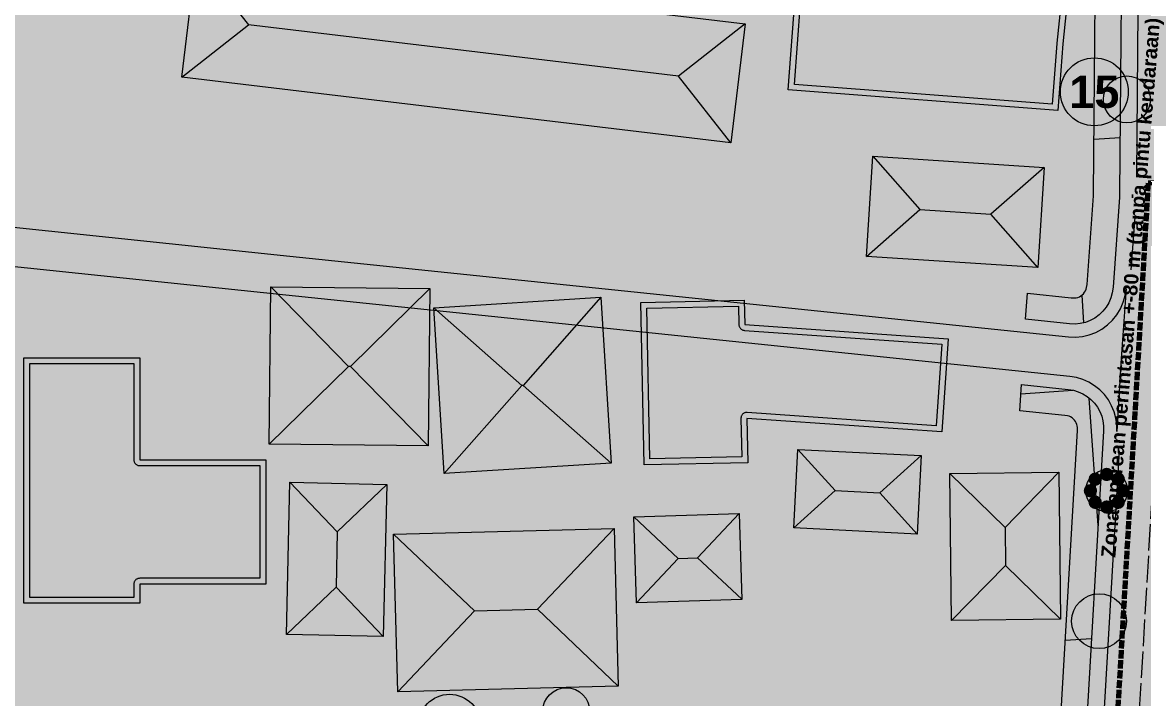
# Model space of a CAD drawing. Header units: metres. Extents: x 305909 to 307171, y 9156037 to 9156671.
# Drawn here: x 306785.7 to 306871.6, y 9156158.6 to 9156210.3 of the extents above; entities that cross this region are included whole.
import ezdxf
from ezdxf.enums import TextEntityAlignment as Align

# ---------------------------------------------------------------- set-up
doc = ezdxf.new("R2010")
doc.units = ezdxf.units.M
doc.linetypes.add('DASHED', pattern=[1.524, 1.27, -0.254])
doc.linetypes.add('DASHED2', pattern=[0.762, 0.635, -0.127])
for name, color, linetype, lineweight, true_color in [('A-LABEL', 7, 'Continuous', 0, 0x000000), ('A-ZONA_ANTREAN', 7, 'Continuous', 0, 0xe25a50), ('B-BANGUNAN_PERDAGANGAN', 7, 'Continuous', 13, 0xde7878), ('B-BANGUNAN_PERMUKIMAN', 7, 'Continuous', 13, 0xf0cd8c), ('B-BAYANGAN', 7, 'Continuous', 0, 0x76786c), ('B-DELINEASI', 7, 'DASHED2', 70, 0xc800c8), ('J-BADAN_KOLEKTOR', 7, 'Continuous', 13, 0x6e6e6e), ('J-MARKA_TEPI', 7, 'Continuous', 13, 0xffffff), ('J-PERKERASAN_JALAN', 7, 'Continuous', 9, 0x989896), ('J-SUMBU_KOLEKTOR', 7, 'DASHED', 18, 0xffffff), ('P-TROTOAR_AYANI', 7, 'Continuous', 9, 0xd6c8b2), ('T-NOMOR_ELEMEN', 7, 'Continuous', 18, 0x141414), ('U-PENANDA', 7, 'Continuous', 18, 0x192d78), ('V-JALUR_HIJAU_AYANI', 7, 'Continuous', 0, 0x96cd78), ('V-POHON_PENEDUH', 7, 'Continuous', 13, 0x288232), ('Z-K', 7, 'Continuous', 0, 0xf7dede), ('Z-R', 7, 'Continuous', 0, 0xfaf4e6), ('Z-RTH', 7, 'Continuous', 0, 0xc7e4ba)]:
    doc.layers.add(name, color=color, linetype=linetype, lineweight=lineweight, true_color=true_color)
doc.layers.add('J-MARKA_JALAN', color=7, linetype='Continuous')
doc.styles.add('ARIALB', font='arialbd.ttf')

# ---------------------------------------------------------------- blocks, each defined once
blk = doc.blocks.new('POHON')
at = {"true_color": 0x3e843e}
h = blk.add_hatch(color=97, dxfattribs=at)
h.dxf.hatch_style = 1
edge = h.paths.add_edge_path()
edge.add_arc((0, 0.78), 0.32, 0, 360)
at = {"true_color": 0x347638}
h = blk.add_hatch(color=97, dxfattribs=at)
h.dxf.hatch_style = 1
edge = h.paths.add_edge_path()
edge.add_arc((0, 0), 1, 0, 360)
at = {"true_color": 0x3e843e}
h = blk.add_hatch(color=97, dxfattribs=at)
h.dxf.hatch_style = 1
edge = h.paths.add_edge_path()
edge.add_arc((-0.552, 0.552), 0.32, 0, 360)
at = {"true_color": 0x62a556}
h = blk.add_hatch(color=85, dxfattribs=at)
h.dxf.hatch_style = 1
edge = h.paths.add_edge_path()
edge.add_arc((-0.2, 0.22), 0.55, 0, 360)
at = {"true_color": 0x3e843e}
h = blk.add_hatch(color=97, dxfattribs=at)
h.dxf.hatch_style = 1
edge = h.paths.add_edge_path()
edge.add_arc((0.552, 0.552), 0.32, 0, 360)
at = {"true_color": 0x697060}
h = blk.add_hatch(color=251, dxfattribs=at)
h.dxf.hatch_style = 1
edge = h.paths.add_edge_path()
edge.add_arc((0.38, -0.38), 1, 0, 360)
at = {"true_color": 0x3e843e}
h = blk.add_hatch(color=97, dxfattribs=at)
h.dxf.hatch_style = 1
edge = h.paths.add_edge_path()
edge.add_arc((-0.78, 0), 0.32, 0, 360)
h = blk.add_hatch(color=97, dxfattribs=at)
h.dxf.hatch_style = 1
edge = h.paths.add_edge_path()
edge.add_arc((0.78, 0), 0.32, 0, 360)
h = blk.add_hatch(color=97, dxfattribs=at)
h.dxf.hatch_style = 1
edge = h.paths.add_edge_path()
edge.add_arc((-0.552, -0.552), 0.32, 0, 360)
h = blk.add_hatch(color=97, dxfattribs=at)
h.dxf.hatch_style = 1
edge = h.paths.add_edge_path()
edge.add_arc((0.552, -0.552), 0.32, 0, 360)
h = blk.add_hatch(color=97, dxfattribs=at)
h.dxf.hatch_style = 1
edge = h.paths.add_edge_path()
edge.add_arc((0, -0.78), 0.32, 0, 360)
at = {"color": 99, "lineweight": 9, "true_color": 0x235528}
blk.add_circle((0, 0), 1, dxfattribs=at)
blk = doc.blocks.new('PENANDA')
at = {"true_color": 0x192d78}
h = blk.add_hatch(color=166, dxfattribs=at)
h.dxf.hatch_style = 1
h.paths.add_polyline_path([(0, 1.6), (-1.4, -0.9), (1.4, -0.9)])

msp = doc.modelspace()

# ---------------------------------------------------------------- hatches: boundary and pattern name
at = {"layer": 'A-ZONA_ANTREAN', "true_color": 0xec786e}
h = msp.add_hatch(color=11, dxfattribs=at)
h.dxf.hatch_style = 1
h.paths.add_polyline_path([(306871.083, 9156154), (306874.012, 9156226), (306877.012, 9156226), (306874.083, 9156154), (306871.083, 9156154)])
at = {"layer": 'B-BANGUNAN_PERDAGANGAN', "true_color": 0xc05c54}
h = msp.add_hatch(color=13, dxfattribs=at)
h.dxf.hatch_style = 1
h.paths.add_polyline_path([(306866.97, 9156223.802), (306865.412, 9156208.675), (306865.027, 9156203.584), (306844.38, 9156205.147), (306844.918, 9156212.262), (306847.115, 9156212.096), (306848.044, 9156221.114), (306833.583, 9156222.604), (306834.229, 9156228.878), (306848.69, 9156227.388), (306848.517, 9156225.703), (306866.97, 9156223.802)])
at = {"layer": 'B-BANGUNAN_PERDAGANGAN', "true_color": 0xd8675e}
h = msp.add_hatch(color=13, dxfattribs=at)
h.dxf.hatch_style = 1
h.paths.add_polyline_path([(306803.051, 9156210.129), (306797.957, 9156206.122), (306799.045, 9156215.224), (306803.051, 9156210.129)])
at = {"layer": 'B-BANGUNAN_PERDAGANGAN', "true_color": 0xd2655c}
h = msp.add_hatch(color=13, dxfattribs=at)
h.dxf.hatch_style = 1
h.paths.add_polyline_path([(306835.996, 9156206.19), (306803.051, 9156210.129), (306799.045, 9156215.224), (306841.09, 9156210.196), (306835.996, 9156206.19)])
at = {"layer": 'B-BANGUNAN_PERDAGANGAN', "true_color": 0xad524b}
h = msp.add_hatch(color=15, dxfattribs=at)
h.dxf.hatch_style = 1
h.paths.add_polyline_path([(306797.957, 9156206.122), (306797.957, 9156206.122), (306803.051, 9156210.129), (306835.996, 9156206.19), (306840.002, 9156201.095), (306797.957, 9156206.122)])
at = {"layer": 'B-BANGUNAN_PERDAGANGAN', "true_color": 0xa75049}
h = msp.add_hatch(color=15, dxfattribs=at)
h.dxf.hatch_style = 1
h.paths.add_polyline_path([(306835.996, 9156206.19), (306841.09, 9156210.196), (306841.09, 9156210.196), (306840.002, 9156201.095), (306835.996, 9156206.19)])
at = {"layer": 'B-BANGUNAN_PERDAGANGAN', "true_color": 0xd7675e}
h = msp.add_hatch(color=13, dxfattribs=at)
h.dxf.hatch_style = 1
h.paths.add_polyline_path([(306854.458, 9156195.984), (306850.377, 9156192.398), (306850.872, 9156200.065), (306854.458, 9156195.984)])
at = {"layer": 'B-BANGUNAN_PERDAGANGAN', "true_color": 0xd4655c}
h = msp.add_hatch(color=13, dxfattribs=at)
h.dxf.hatch_style = 1
h.paths.add_polyline_path([(306859.914, 9156195.632), (306854.458, 9156195.984), (306850.872, 9156200.065), (306863.995, 9156199.218), (306863.995, 9156199.218), (306859.914, 9156195.632)])
at = {"layer": 'B-BANGUNAN_PERDAGANGAN', "true_color": 0xa85049}
h = msp.add_hatch(color=15, dxfattribs=at)
h.dxf.hatch_style = 1
h.paths.add_polyline_path([(306859.914, 9156195.632), (306863.995, 9156199.218), (306863.5, 9156191.552), (306859.914, 9156195.632)])
at = {"layer": 'B-BANGUNAN_PERDAGANGAN', "true_color": 0xab524b}
h = msp.add_hatch(color=15, dxfattribs=at)
h.dxf.hatch_style = 1
h.paths.add_polyline_path([(306854.458, 9156195.984), (306859.914, 9156195.632), (306863.5, 9156191.552), (306863.5, 9156191.552), (306850.377, 9156192.398), (306854.458, 9156195.984)])
at = {"layer": 'B-BANGUNAN_PERDAGANGAN', "true_color": 0xd5665d}
h = msp.add_hatch(color=13, dxfattribs=at)
h.dxf.hatch_style = 1
h.paths.add_polyline_path([(306810.725, 9156183.987), (306804.64, 9156178.034), (306804.772, 9156190.073), (306810.725, 9156183.987)])
h = msp.add_hatch(color=13, dxfattribs=at)
h.dxf.hatch_style = 1
h.paths.add_polyline_path([(306810.865, 9156183.986), (306810.725, 9156183.987), (306804.772, 9156190.073), (306804.772, 9156190.073), (306816.95, 9156189.939), (306810.865, 9156183.986)])
at = {"layer": 'B-BANGUNAN_PERDAGANGAN', "true_color": 0xaa514a}
h = msp.add_hatch(color=15, dxfattribs=at)
h.dxf.hatch_style = 1
h.paths.add_polyline_path([(306810.865, 9156183.986), (306816.95, 9156189.939), (306816.818, 9156177.9), (306810.865, 9156183.986)])
at = {"layer": 'B-BANGUNAN_PERDAGANGAN', "true_color": 0xd7675e}
h = msp.add_hatch(color=13, dxfattribs=at)
h.dxf.hatch_style = 1
h.paths.add_polyline_path([(306824.094, 9156182.531), (306823.987, 9156182.524), (306817.24, 9156188.477), (306830.047, 9156189.277), (306824.094, 9156182.531)])
at = {"layer": 'B-BANGUNAN_PERDAGANGAN', "true_color": 0xab524b}
h = msp.add_hatch(color=15, dxfattribs=at)
h.dxf.hatch_style = 1
h.paths.add_polyline_path([(306824.094, 9156182.531), (306830.047, 9156189.277), (306830.047, 9156189.277), (306830.841, 9156176.577), (306824.094, 9156182.531)])
at = {"layer": 'B-BANGUNAN_PERDAGANGAN', "true_color": 0xc05c54}
h = msp.add_hatch(color=13, dxfattribs=at)
h.dxf.hatch_style = 1
h.paths.add_polyline_path([(306856.638, 9156186.102), (306856.139, 9156178.966), (306841.216, 9156180.009), (306841.288, 9156176.614), (306833.354, 9156176.445), (306833.09, 9156188.88), (306841.024, 9156189.049), (306841.063, 9156187.192), (306856.638, 9156186.102)])
at = {"layer": 'B-BANGUNAN_PERDAGANGAN', "true_color": 0xd4655c}
h = msp.add_hatch(color=13, dxfattribs=at)
h.dxf.hatch_style = 1
h.paths.add_polyline_path([(306823.987, 9156182.524), (306818.034, 9156175.777), (306817.24, 9156188.477), (306817.24, 9156188.477), (306823.987, 9156182.524)])
at = {"layer": 'B-BANGUNAN_PERDAGANGAN', "true_color": 0xc05c54}
h = msp.add_hatch(color=13, dxfattribs=at)
h.dxf.hatch_style = 1
h.paths.add_polyline_path([(306794.725, 9156184.647), (306794.725, 9156176.842), (306804.382, 9156176.842), (306804.382, 9156167.317), (306794.725, 9156167.317), (306794.725, 9156165.862), (306785.862, 9156165.862), (306785.862, 9156184.647), (306794.725, 9156184.647)])
at = {"layer": 'B-BANGUNAN_PERDAGANGAN', "true_color": 0xaa514a}
h = msp.add_hatch(color=15, dxfattribs=at)
h.dxf.hatch_style = 1
h.paths.add_polyline_path([(306804.64, 9156178.034), (306804.64, 9156178.034), (306810.725, 9156183.987), (306810.865, 9156183.986), (306816.818, 9156177.9), (306804.64, 9156178.034)])
at = {"layer": 'B-BANGUNAN_PERDAGANGAN', "true_color": 0xa85049}
h = msp.add_hatch(color=15, dxfattribs=at)
h.dxf.hatch_style = 1
h.paths.add_polyline_path([(306818.034, 9156175.777), (306823.987, 9156182.524), (306824.094, 9156182.531), (306830.841, 9156176.577), (306818.034, 9156175.777)])
at = {"layer": 'B-BANGUNAN_PERDAGANGAN', "true_color": 0xd6665d}
h = msp.add_hatch(color=13, dxfattribs=at)
h.dxf.hatch_style = 1
h.paths.add_polyline_path([(306847.977, 9156174.482), (306844.823, 9156171.633), (306845.128, 9156177.636), (306847.977, 9156174.482)])
at = {"layer": 'B-BANGUNAN_PERDAGANGAN', "true_color": 0xd4655d}
h = msp.add_hatch(color=13, dxfattribs=at)
h.dxf.hatch_style = 1
h.paths.add_polyline_path([(306851.408, 9156174.307), (306847.977, 9156174.482), (306845.128, 9156177.636), (306854.561, 9156177.156), (306851.408, 9156174.307)])
at = {"layer": 'B-BANGUNAN_PERDAGANGAN', "true_color": 0xa9514a}
h = msp.add_hatch(color=15, dxfattribs=at)
h.dxf.hatch_style = 1
h.paths.add_polyline_path([(306854.256, 9156171.154), (306851.408, 9156174.307), (306854.561, 9156177.156), (306854.562, 9156177.156), (306854.256, 9156171.154)])
at = {"layer": 'B-BANGUNAN_PERDAGANGAN', "true_color": 0xd6665d}
h = msp.add_hatch(color=13, dxfattribs=at)
h.dxf.hatch_style = 1
h.paths.add_polyline_path([(306809.854, 9156171.334), (306809.758, 9156167.1), (306805.97, 9156163.48), (306805.97, 9156163.48), (306806.234, 9156175.122), (306809.854, 9156171.334)])
at = {"layer": 'B-BANGUNAN_PERDAGANGAN', "true_color": 0xd5665d}
h = msp.add_hatch(color=13, dxfattribs=at)
h.dxf.hatch_style = 1
h.paths.add_polyline_path([(306809.854, 9156171.334), (306806.234, 9156175.122), (306806.234, 9156175.122), (306813.642, 9156174.954), (306809.854, 9156171.334)])
at = {"layer": 'B-BANGUNAN_PERDAGANGAN', "true_color": 0xa9514a}
h = msp.add_hatch(color=15, dxfattribs=at)
h.dxf.hatch_style = 1
h.paths.add_polyline_path([(306813.378, 9156163.312), (306809.758, 9156167.1), (306809.854, 9156171.334), (306813.642, 9156174.954), (306813.642, 9156174.954), (306813.378, 9156163.312)])
at = {"layer": 'B-BANGUNAN_PERDAGANGAN', "true_color": 0xab524a}
h = msp.add_hatch(color=15, dxfattribs=at)
h.dxf.hatch_style = 1
h.paths.add_polyline_path([(306844.823, 9156171.633), (306847.977, 9156174.482), (306851.408, 9156174.307), (306854.256, 9156171.154), (306844.823, 9156171.633)])
at = {"layer": 'B-BANGUNAN_PERDAGANGAN', "true_color": 0xd6665d}
h = msp.add_hatch(color=13, dxfattribs=at)
h.dxf.hatch_style = 1
h.paths.add_polyline_path([(306837.448, 9156169.342), (306835.959, 9156169.294), (306832.561, 9156172.476), (306840.63, 9156172.741), (306837.448, 9156169.342)])
at = {"layer": 'B-BANGUNAN_PERDAGANGAN', "true_color": 0xab514a}
h = msp.add_hatch(color=15, dxfattribs=at)
h.dxf.hatch_style = 1
h.paths.add_polyline_path([(306837.448, 9156169.342), (306840.63, 9156172.741), (306840.846, 9156166.16), (306837.448, 9156169.342)])
at = {"layer": 'B-BANGUNAN_PERDAGANGAN', "true_color": 0xd4665d}
h = msp.add_hatch(color=13, dxfattribs=at)
h.dxf.hatch_style = 1
h.paths.add_polyline_path([(306835.959, 9156169.294), (306832.777, 9156165.895), (306832.561, 9156172.476), (306832.561, 9156172.476), (306835.959, 9156169.294)])
at = {"layer": 'B-BANGUNAN_PERDAGANGAN', "true_color": 0xd6665d}
h = msp.add_hatch(color=13, dxfattribs=at)
h.dxf.hatch_style = 1
h.paths.add_polyline_path([(306825.178, 9156165.394), (306820.364, 9156165.271), (306814.172, 9156171.153), (306831.06, 9156171.586), (306831.06, 9156171.586), (306825.178, 9156165.394)])
at = {"layer": 'B-BANGUNAN_PERDAGANGAN', "true_color": 0xd5665d}
h = msp.add_hatch(color=13, dxfattribs=at)
h.dxf.hatch_style = 1
h.paths.add_polyline_path([(306820.364, 9156165.271), (306814.482, 9156159.079), (306814.172, 9156171.153), (306820.364, 9156165.271)])
at = {"layer": 'B-BANGUNAN_PERDAGANGAN', "true_color": 0xaa514a}
h = msp.add_hatch(color=15, dxfattribs=at)
h.dxf.hatch_style = 1
h.paths.add_polyline_path([(306825.178, 9156165.394), (306831.06, 9156171.586), (306831.37, 9156159.512), (306825.178, 9156165.394)])
at = {"layer": 'B-BANGUNAN_PERDAGANGAN', "true_color": 0xa9514a}
h = msp.add_hatch(color=15, dxfattribs=at)
h.dxf.hatch_style = 1
h.paths.add_polyline_path([(306832.777, 9156165.895), (306835.959, 9156169.294), (306837.448, 9156169.342), (306840.846, 9156166.16), (306840.846, 9156166.16), (306832.777, 9156165.895)])
at = {"layer": 'B-BANGUNAN_PERDAGANGAN', "true_color": 0xaa514a}
h = msp.add_hatch(color=15, dxfattribs=at)
h.dxf.hatch_style = 1
h.paths.add_polyline_path([(306809.758, 9156167.1), (306813.378, 9156163.312), (306805.97, 9156163.48), (306809.758, 9156167.1)])
at = {"layer": 'B-BANGUNAN_PERDAGANGAN', "true_color": 0xa9514a}
h = msp.add_hatch(color=15, dxfattribs=at)
h.dxf.hatch_style = 1
h.paths.add_polyline_path([(306814.482, 9156159.079), (306820.364, 9156165.271), (306825.178, 9156165.394), (306831.37, 9156159.512), (306831.37, 9156159.512), (306814.482, 9156159.079)])
at = {"layer": 'B-BANGUNAN_PERMUKIMAN', "true_color": 0xec9366}
h = msp.add_hatch(color=33, dxfattribs=at)
h.dxf.hatch_style = 1
h.paths.add_polyline_path([(306860.99, 9156171.662), (306856.77, 9156175.784), (306865.111, 9156175.881), (306865.111, 9156175.881), (306860.99, 9156171.662)])
at = {"layer": 'B-BANGUNAN_PERMUKIMAN', "true_color": 0xeb9266}
h = msp.add_hatch(color=33, dxfattribs=at)
h.dxf.hatch_style = 1
h.paths.add_polyline_path([(306856.77, 9156175.784), (306860.99, 9156171.662), (306861.024, 9156168.758), (306856.903, 9156164.539), (306856.903, 9156164.539), (306856.77, 9156175.784)])
at = {"layer": 'B-BANGUNAN_PERMUKIMAN', "true_color": 0xbc7551}
h = msp.add_hatch(color=23, dxfattribs=at)
h.dxf.hatch_style = 1
h.paths.add_polyline_path([(306861.024, 9156168.758), (306860.99, 9156171.662), (306865.111, 9156175.881), (306865.243, 9156164.637), (306861.024, 9156168.758)])
at = {"layer": 'B-BANGUNAN_PERMUKIMAN', "true_color": 0xbb7451}
h = msp.add_hatch(color=23, dxfattribs=at)
h.dxf.hatch_style = 1
h.paths.add_polyline_path([(306861.024, 9156168.758), (306865.243, 9156164.637), (306856.903, 9156164.539), (306861.024, 9156168.758)])
at = {"layer": 'B-BAYANGAN', "true_color": 0x76786c}
h = msp.add_hatch(color=8, dxfattribs=at)
h.dxf.hatch_style = 1
h.paths.add_polyline_path([(306799.851, 9156230.395), (306797.826, 9156209.414), (306787.416, 9156210.419), (306789.442, 9156231.4), (306799.851, 9156230.395)])
h = msp.add_hatch(color=8, dxfattribs=at)
h.dxf.hatch_style = 1
h.paths.add_polyline_path([(306868.02, 9156222.752), (306866.462, 9156207.625), (306866.077, 9156202.534), (306845.43, 9156204.096), (306845.968, 9156211.212), (306848.165, 9156211.046), (306849.094, 9156220.064), (306834.633, 9156221.554), (306835.279, 9156227.828), (306849.74, 9156226.338), (306849.567, 9156224.653), (306868.02, 9156222.752)])
h = msp.add_hatch(color=8, dxfattribs=at)
h.dxf.hatch_style = 1
h.paths.add_polyline_path([(306842.14, 9156209.146), (306841.052, 9156200.045), (306799.007, 9156205.072), (306800.095, 9156214.173), (306842.14, 9156209.146)])
h = msp.add_hatch(color=8, dxfattribs=at)
h.dxf.hatch_style = 1
h.paths.add_polyline_path([(306865.045, 9156198.168), (306864.55, 9156190.502), (306851.427, 9156191.348), (306851.922, 9156199.015), (306865.045, 9156198.168)])
h = msp.add_hatch(color=8, dxfattribs=at)
h.dxf.hatch_style = 1
h.paths.add_polyline_path([(306818, 9156188.889), (306817.868, 9156176.85), (306805.69, 9156176.984), (306805.822, 9156189.023), (306818, 9156188.889)])
h = msp.add_hatch(color=8, dxfattribs=at)
h.dxf.hatch_style = 1
h.paths.add_polyline_path([(306831.891, 9156175.527), (306819.084, 9156174.727), (306818.29, 9156187.427), (306831.097, 9156188.227), (306831.891, 9156175.527)])
h = msp.add_hatch(color=8, dxfattribs=at)
h.dxf.hatch_style = 1
h.paths.add_polyline_path([(306857.688, 9156185.052), (306857.189, 9156177.916), (306842.266, 9156178.959), (306842.338, 9156175.564), (306834.404, 9156175.395), (306834.14, 9156187.83), (306842.074, 9156187.999), (306842.113, 9156186.141), (306857.688, 9156185.052)])
h = msp.add_hatch(color=8, dxfattribs=at)
h.dxf.hatch_style = 1
h.paths.add_polyline_path([(306795.775, 9156183.597), (306795.775, 9156175.792), (306805.432, 9156175.792), (306805.432, 9156166.267), (306795.775, 9156166.267), (306795.775, 9156164.812), (306786.912, 9156164.812), (306786.912, 9156183.597), (306795.775, 9156183.597)])
h = msp.add_hatch(color=8, dxfattribs=at)
h.dxf.hatch_style = 1
h.paths.add_polyline_path([(306855.612, 9156176.106), (306855.307, 9156170.103), (306845.873, 9156170.583), (306846.178, 9156176.586), (306855.612, 9156176.106)])
h = msp.add_hatch(color=8, dxfattribs=at)
h.dxf.hatch_style = 1
h.paths.add_polyline_path([(306865.993, 9156163.887), (306857.652, 9156163.789), (306857.52, 9156175.034), (306865.861, 9156175.132), (306865.993, 9156163.887)])
h = msp.add_hatch(color=8, dxfattribs=at)
h.dxf.hatch_style = 1
h.paths.add_polyline_path([(306814.692, 9156173.904), (306814.428, 9156162.262), (306807.02, 9156162.431), (306807.285, 9156174.072), (306814.692, 9156173.904)])
h = msp.add_hatch(color=8, dxfattribs=at)
h.dxf.hatch_style = 1
h.paths.add_polyline_path([(306841.896, 9156165.109), (306833.826, 9156164.845), (306833.611, 9156171.426), (306841.68, 9156171.691), (306841.896, 9156165.109)])
h = msp.add_hatch(color=8, dxfattribs=at)
h.dxf.hatch_style = 1
h.paths.add_polyline_path([(306832.42, 9156158.462), (306815.532, 9156158.029), (306815.222, 9156170.103), (306832.11, 9156170.536), (306832.42, 9156158.462)])
at = {"layer": 'J-BADAN_KOLEKTOR', "true_color": 0x54565a}
h = msp.add_hatch(color=251, dxfattribs=at)
h.dxf.hatch_style = 1
h.paths.add_polyline_path([(306889.931, 9156640), (306895.936, 9156640), (306895.475, 9156629.11), (306895.474, 9156629.085), (306895.474, 9156629.061), (306893.315, 9156557.748), (306893.149, 9156552.271), (306893.014, 9156547.717), (306892.993, 9156546.713), (306891.335, 9156465.673), (306891.237, 9156460.847), (306891.218, 9156460.566), (306890.645, 9156455.57), (306884.99, 9156406.251), (306884.352, 9156400.688), (306883.008, 9156380.059), (306877.639, 9156297.634), (306877.621, 9156297.351), (306877.453, 9156277.708), (306877.43, 9156275.046), (306877.429, 9156274.864), (306877.044, 9156229.834), (306876.993, 9156223.828), (306876.993, 9156223.827), (306876.813, 9156202.951), (306876.76, 9156196.862), (306876.753, 9156196.674), (306876.43, 9156192.144), (306875.837, 9156183.84), (306875.836, 9156183.815), (306875.834, 9156183.79), (306874.011, 9156152.681), (306874.01, 9156152.675), (306874.01, 9156152.669), (306873.9, 9156150.695), (306873.792, 9156148.75), (306873.788, 9156148.669), (306873.786, 9156148.588), (306873.743, 9156145.719), (306873.719, 9156144.136), (306873.718, 9156144.098), (306873.716, 9156144.044), (306873.716, 9156144.024), (306873.714, 9156143.986), (306873.657, 9156142.889), (306873.495, 9156139.805), (306873.492, 9156139.752), (306873.491, 9156139.7), (306873.213, 9156129.068), (306873.057, 9156123.08), (306872.863, 9156115.623), (306872.83, 9156115.253), (306872.163, 9156110.834), (306864.194, 9156058.08), (306864.167, 9156057.904), (306864.156, 9156057.726), (306863.079, 9156040), (306857.068, 9156040), (306857.115, 9156040.772), (306857.836, 9156052.639), (306858.186, 9156058.401), (306858.215, 9156058.667), (306858.909, 9156063.262), (306864.38, 9156099.484), (306866.833, 9156115.72), (306866.87, 9156115.965), (306866.876, 9156116.213), (306866.922, 9156117.98), (306867.495, 9156139.935), (306867.495, 9156139.962), (306867.497, 9156140.001), (306867.498, 9156140.014), (306867.499, 9156140.041), (306867.717, 9156144.189), (306867.72, 9156144.264), (306867.722, 9156144.338), (306867.781, 9156148.295), (306867.789, 9156148.8), (306867.79, 9156148.84), (306867.793, 9156148.916), (306867.793, 9156148.921), (306867.795, 9156148.961), (306867.862, 9156150.175), (306868.019, 9156153.006), (306869.543, 9156179.003), (306869.847, 9156184.185), (306869.849, 9156184.223), (306870.257, 9156189.937), (306870.599, 9156194.727), (306870.753, 9156196.882), (306870.761, 9156197.007), (306870.763, 9156197.132), (306870.863, 9156208.724), (306870.993, 9156223.879), (306870.993, 9156223.879), (306871.446, 9156276.873), (306871.551, 9156289.206), (306871.622, 9156297.487), (306871.628, 9156297.656), (306871.981, 9156303.077), (306872.914, 9156317.396), (306878.368, 9156401.127), (306878.372, 9156401.176), (306878.38, 9156401.273), (306878.385, 9156401.322), (306880.543, 9156420.136), (306884.601, 9156455.528), (306885.241, 9156461.11), (306885.363, 9156467.081), (306887.015, 9156547.847), (306887.016, 9156547.874), (306887.152, 9156552.449), (306887.152, 9156552.45), (306889.305, 9156623.574), (306889.305, 9156623.574), (306889.478, 9156629.285), (306889.479, 9156629.321), (306889.699, 9156634.526), (306889.931, 9156640)])
at = {"layer": 'J-MARKA_JALAN', "true_color": 0xffffff}
h = msp.add_hatch(color=7, dxfattribs=at)
h.dxf.hatch_style = 1
h.paths.add_polyline_path([(306871.412, 9156187.2), (306870.662, 9156185.6), (306871.132, 9156185.6), (306871.132, 9156182.8), (306871.692, 9156182.8), (306871.692, 9156185.6), (306872.162, 9156185.6)])
at = {"layer": 'J-PERKERASAN_JALAN', "true_color": 0xa8a8a6}
h = msp.add_hatch(color=253, dxfattribs=at)
h.dxf.hatch_style = 1
h.paths.add_polyline_path([(306746.832, 9156200.101), (306782.931, 9156194.856), (306783.093, 9156194.835), (306806.23, 9156192.431), (306865.854, 9156186.243), (306866.388, 9156186.223), (306866.919, 9156186.275), (306867.439, 9156186.397), (306867.938, 9156186.587), (306868.407, 9156186.842), (306868.838, 9156187.157), (306869.223, 9156187.527), (306869.556, 9156187.945), (306869.83, 9156188.403), (306870.04, 9156188.894), (306870.184, 9156189.408), (306870.257, 9156189.937), (306869.849, 9156184.223), (306869.847, 9156184.185), (306869.543, 9156179.003), (306869.541, 9156179.511), (306869.474, 9156180.015), (306869.343, 9156180.506), (306869.152, 9156180.977), (306868.902, 9156181.42), (306868.598, 9156181.827), (306868.245, 9156182.193), (306867.848, 9156182.511), (306867.414, 9156182.776), (306866.951, 9156182.984), (306866.464, 9156183.131), (306865.963, 9156183.216), (306805.921, 9156189.447), (306782.691, 9156191.861), (306782.651, 9156191.866), (306782.631, 9156191.868), (306782.59, 9156191.874), (306746.832, 9156197.07), (306746.832, 9156200.101)])
at = {"layer": 'P-TROTOAR_AYANI', "true_color": 0xd8d0c2}
h = msp.add_hatch(color=254, dxfattribs=at)
h.dxf.hatch_style = 1
h.paths.add_polyline_path([(306866.963, 9156295.081), (306866.998, 9156294.991), (306867.041, 9156294.905), (306867.093, 9156294.824), (306867.153, 9156294.748), (306867.219, 9156294.678), (306867.292, 9156294.615), (306867.37, 9156294.559), (306867.454, 9156294.511), (306867.54, 9156294.467), (306868.026, 9156294.156), (306868.479, 9156293.8), (306868.896, 9156293.401), (306869.273, 9156292.965), (306869.607, 9156292.495), (306869.893, 9156291.994), (306870.131, 9156291.469), (306870.316, 9156290.923), (306870.449, 9156290.362), (306870.527, 9156289.791), (306870.551, 9156289.191), (306870.446, 9156276.881), (306869.993, 9156223.887), (306869.763, 9156197.157), (306869.754, 9156196.938), (306869.262, 9156190.041), (306869.202, 9156189.612), (306869.095, 9156189.226), (306868.937, 9156188.859), (306868.732, 9156188.515), (306868.483, 9156188.202), (306868.194, 9156187.925), (306867.871, 9156187.689), (306867.519, 9156187.498), (306867.145, 9156187.355), (306866.756, 9156187.264), (306866.358, 9156187.225), (306865.924, 9156187.241), (306862.57, 9156187.589), (306862.713, 9156189.585), (306866.064, 9156189.237), (306866.297, 9156189.229), (306866.429, 9156189.242), (306866.558, 9156189.272), (306866.682, 9156189.319), (306866.799, 9156189.382), (306866.906, 9156189.461), (306867.001, 9156189.552), (306867.084, 9156189.656), (306867.152, 9156189.77), (306867.204, 9156189.892), (306867.24, 9156190.02), (306867.272, 9156190.25), (306867.757, 9156197.049), (306867.763, 9156197.205), (306867.993, 9156223.904), (306868.446, 9156276.898), (306868.55, 9156289.16), (306868.532, 9156289.616), (306868.48, 9156289.996), (306868.392, 9156290.37), (306868.268, 9156290.734), (306868.11, 9156291.084), (306867.919, 9156291.417), (306867.697, 9156291.73), (306867.446, 9156292.021), (306867.168, 9156292.286), (306866.866, 9156292.524), (306866.543, 9156292.731), (306866.542, 9156292.731), (306866.291, 9156292.875), (306866.055, 9156293.043), (306865.856, 9156293.216), (306864.085, 9156293.288), (306864.103, 9156295.289), (306866.936, 9156295.173), (306866.963, 9156295.081)])
at = {"layer": 'P-TROTOAR_AYANI', "true_color": 0xc4bcae}
h = msp.add_hatch(dxfattribs=at)
h.set_pattern_fill('NET', color=9, scale=6, angle=4)
h.paths.add_polyline_path([(306866.963, 9156295.081), (306866.998, 9156294.991), (306867.041, 9156294.905), (306867.093, 9156294.824), (306867.153, 9156294.748), (306867.219, 9156294.678), (306867.292, 9156294.615), (306867.37, 9156294.559), (306867.454, 9156294.511), (306867.54, 9156294.467), (306868.026, 9156294.156), (306868.479, 9156293.8), (306868.896, 9156293.401), (306869.273, 9156292.965), (306869.607, 9156292.495), (306869.893, 9156291.994), (306870.131, 9156291.469), (306870.316, 9156290.923), (306870.449, 9156290.362), (306870.527, 9156289.791), (306870.551, 9156289.191), (306870.446, 9156276.881), (306869.993, 9156223.887), (306869.763, 9156197.157), (306869.754, 9156196.938), (306869.262, 9156190.041), (306869.202, 9156189.612), (306869.095, 9156189.226), (306868.937, 9156188.859), (306868.732, 9156188.515), (306868.483, 9156188.202), (306868.194, 9156187.925), (306867.871, 9156187.689), (306867.519, 9156187.498), (306867.145, 9156187.355), (306866.756, 9156187.264), (306866.358, 9156187.225), (306865.924, 9156187.241), (306862.57, 9156187.589), (306862.713, 9156189.585), (306866.064, 9156189.237), (306866.297, 9156189.229), (306866.429, 9156189.242), (306866.558, 9156189.272), (306866.682, 9156189.319), (306866.799, 9156189.382), (306866.906, 9156189.461), (306867.001, 9156189.552), (306867.084, 9156189.656), (306867.152, 9156189.77), (306867.204, 9156189.892), (306867.24, 9156190.02), (306867.272, 9156190.25), (306867.757, 9156197.049), (306867.763, 9156197.205), (306867.993, 9156223.904), (306868.446, 9156276.898), (306868.55, 9156289.16), (306868.532, 9156289.616), (306868.48, 9156289.996), (306868.392, 9156290.37), (306868.268, 9156290.734), (306868.11, 9156291.084), (306867.919, 9156291.417), (306867.697, 9156291.73), (306867.446, 9156292.021), (306867.168, 9156292.286), (306866.866, 9156292.524), (306866.543, 9156292.731), (306866.542, 9156292.731), (306866.291, 9156292.875), (306866.055, 9156293.043), (306865.856, 9156293.216), (306864.085, 9156293.288), (306864.103, 9156295.289), (306866.936, 9156295.173), (306866.963, 9156295.081)])
at = {"layer": 'P-TROTOAR_AYANI', "true_color": 0xd8d0c2}
h = msp.add_hatch(color=254, dxfattribs=at)
h.dxf.hatch_style = 1
h.paths.add_polyline_path([(306855.062, 9156062.872), (306855.19, 9156062.895), (306855.314, 9156062.934), (306855.432, 9156062.989), (306855.542, 9156063.059), (306855.642, 9156063.143), (306855.729, 9156063.239), (306855.804, 9156063.346), (306855.864, 9156063.462), (306855.908, 9156063.584), (306855.957, 9156063.808), (306863.852, 9156116.076), (306863.88, 9156116.384), (306864.496, 9156140.013), (306864.496, 9156140.033), (306864.497, 9156140.059), (306864.498, 9156140.079), (306864.5, 9156140.132), (306864.501, 9156140.152), (306864.502, 9156140.178), (306864.503, 9156140.198), (306864.719, 9156144.318), (306864.722, 9156144.412), (306864.789, 9156148.845), (306864.79, 9156148.875), (306864.791, 9156148.916), (306864.792, 9156148.946), (306864.795, 9156149.027), (306864.796, 9156149.057), (306864.798, 9156149.098), (306864.799, 9156149.128), (306865.024, 9156153.173), (306865.025, 9156153.182), (306866.543, 9156179.083), (306866.542, 9156179.305), (306866.525, 9156179.43), (306866.493, 9156179.552), (306866.445, 9156179.669), (306866.383, 9156179.779), (306866.307, 9156179.881), (306866.22, 9156179.971), (306866.121, 9156180.05), (306866.013, 9156180.116), (306865.898, 9156180.168), (306865.777, 9156180.205), (306865.558, 9156180.241), (306862.124, 9156180.598), (306862.241, 9156182.596), (306865.828, 9156182.224), (306866.235, 9156182.156), (306866.6, 9156182.045), (306866.947, 9156181.889), (306867.272, 9156181.691), (306867.57, 9156181.452), (306867.834, 9156181.178), (306868.062, 9156180.873), (306868.249, 9156180.541), (306868.393, 9156180.188), (306868.491, 9156179.82), (306868.541, 9156179.442), (306868.543, 9156179.03), (306867.021, 9156153.065), (306867.021, 9156153.062), (306866.796, 9156149.017), (306866.796, 9156149.007), (306866.794, 9156148.966), (306866.793, 9156148.956), (306866.791, 9156148.875), (306866.79, 9156148.865), (306866.789, 9156148.825), (306866.789, 9156148.815), (306866.722, 9156144.363), (306866.717, 9156144.232), (306866.5, 9156140.093), (306866.5, 9156140.086), (306866.499, 9156140.06), (306866.498, 9156140.053), (306866.496, 9156140.001), (306866.496, 9156139.994), (306866.495, 9156139.968), (306866.495, 9156139.961), (306865.877, 9156116.27), (306865.839, 9156115.839), (306857.925, 9156063.444), (306857.834, 9156063.028), (306857.7, 9156062.659), (306857.519, 9156062.309), (306857.295, 9156061.987), (306857.029, 9156061.697), (306856.729, 9156061.444), (306856.397, 9156061.233), (306856.041, 9156061.066), (306855.666, 9156060.948), (306855.279, 9156060.88), (306854.854, 9156060.861), (306850.974, 9156060.948), (306851.275, 9156062.942), (306854.833, 9156062.862), (306855.062, 9156062.872)])
at = {"layer": 'P-TROTOAR_AYANI', "true_color": 0xc4bcae}
h = msp.add_hatch(dxfattribs=at)
h.set_pattern_fill('NET', color=9, scale=6, angle=4)
h.paths.add_polyline_path([(306855.062, 9156062.872), (306855.19, 9156062.895), (306855.314, 9156062.934), (306855.432, 9156062.989), (306855.542, 9156063.059), (306855.642, 9156063.143), (306855.729, 9156063.239), (306855.804, 9156063.346), (306855.864, 9156063.462), (306855.908, 9156063.584), (306855.957, 9156063.808), (306863.852, 9156116.076), (306863.88, 9156116.384), (306864.496, 9156140.013), (306864.496, 9156140.033), (306864.497, 9156140.059), (306864.498, 9156140.079), (306864.5, 9156140.132), (306864.501, 9156140.152), (306864.502, 9156140.178), (306864.503, 9156140.198), (306864.719, 9156144.318), (306864.722, 9156144.412), (306864.789, 9156148.845), (306864.79, 9156148.875), (306864.791, 9156148.916), (306864.792, 9156148.946), (306864.795, 9156149.027), (306864.796, 9156149.057), (306864.798, 9156149.098), (306864.799, 9156149.128), (306865.024, 9156153.173), (306865.025, 9156153.182), (306866.543, 9156179.083), (306866.542, 9156179.305), (306866.525, 9156179.43), (306866.493, 9156179.552), (306866.445, 9156179.669), (306866.383, 9156179.779), (306866.307, 9156179.881), (306866.22, 9156179.971), (306866.121, 9156180.05), (306866.013, 9156180.116), (306865.898, 9156180.168), (306865.777, 9156180.205), (306865.558, 9156180.241), (306862.124, 9156180.598), (306862.241, 9156182.596), (306865.828, 9156182.224), (306866.235, 9156182.156), (306866.6, 9156182.045), (306866.947, 9156181.889), (306867.272, 9156181.691), (306867.57, 9156181.452), (306867.834, 9156181.178), (306868.062, 9156180.873), (306868.249, 9156180.541), (306868.393, 9156180.188), (306868.491, 9156179.82), (306868.541, 9156179.442), (306868.543, 9156179.03), (306867.021, 9156153.065), (306867.021, 9156153.062), (306866.796, 9156149.017), (306866.796, 9156149.007), (306866.794, 9156148.966), (306866.793, 9156148.956), (306866.791, 9156148.875), (306866.79, 9156148.865), (306866.789, 9156148.825), (306866.789, 9156148.815), (306866.722, 9156144.363), (306866.717, 9156144.232), (306866.5, 9156140.093), (306866.5, 9156140.086), (306866.499, 9156140.06), (306866.498, 9156140.053), (306866.496, 9156140.001), (306866.496, 9156139.994), (306866.495, 9156139.968), (306866.495, 9156139.961), (306865.877, 9156116.27), (306865.839, 9156115.839), (306857.925, 9156063.444), (306857.834, 9156063.028), (306857.7, 9156062.659), (306857.519, 9156062.309), (306857.295, 9156061.987), (306857.029, 9156061.697), (306856.729, 9156061.444), (306856.397, 9156061.233), (306856.041, 9156061.066), (306855.666, 9156060.948), (306855.279, 9156060.88), (306854.854, 9156060.861), (306850.974, 9156060.948), (306851.275, 9156062.942), (306854.833, 9156062.862), (306855.062, 9156062.872)])
at = {"layer": 'T-NOMOR_ELEMEN', "true_color": 0xffffff}
h = msp.add_hatch(color=7, dxfattribs=at)
h.dxf.hatch_style = 1
edge = h.paths.add_edge_path()
edge.add_arc((306867.831, 9156205), 2.6, 0, 360)
at = {"layer": 'V-JALUR_HIJAU_AYANI', "true_color": 0x8abe64}
h = msp.add_hatch(color=83, dxfattribs=at)
h.dxf.hatch_style = 1
h.paths.add_polyline_path([(306868.249, 9156296.087), (306868.394, 9156296.053), (306867.91, 9156295.401), (306868.039, 9156295.335), (306868.606, 9156294.972), (306869.135, 9156294.556), (306869.622, 9156294.092), (306870.062, 9156293.583), (306870.451, 9156293.034), (306870.785, 9156292.45), (306871.062, 9156291.837), (306871.279, 9156291.2), (306871.433, 9156290.545), (306871.524, 9156289.878), (306871.551, 9156289.206), (306871.446, 9156276.873), (306871.446, 9156276.873), (306870.993, 9156223.879), (306870.763, 9156197.132), (306870.753, 9156196.882), (306870.257, 9156189.937), (306870.184, 9156189.408), (306870.04, 9156188.894), (306869.83, 9156188.403), (306869.556, 9156187.945), (306869.223, 9156187.527), (306868.838, 9156187.157), (306868.407, 9156186.842), (306867.938, 9156186.587), (306867.439, 9156186.397), (306866.919, 9156186.275), (306866.388, 9156186.223), (306865.854, 9156186.243), (306862.499, 9156186.591), (306862.57, 9156187.589), (306865.924, 9156187.241), (306866.358, 9156187.225), (306866.756, 9156187.264), (306867.145, 9156187.355), (306867.519, 9156187.498), (306867.871, 9156187.689), (306868.194, 9156187.925), (306868.483, 9156188.202), (306868.732, 9156188.515), (306868.937, 9156188.859), (306869.095, 9156189.226), (306869.202, 9156189.612), (306869.262, 9156190.041), (306869.754, 9156196.938), (306869.763, 9156197.157), (306869.993, 9156223.887), (306870.446, 9156276.881), (306870.551, 9156289.191), (306870.527, 9156289.791), (306870.449, 9156290.362), (306870.316, 9156290.923), (306870.131, 9156291.469), (306869.893, 9156291.994), (306869.607, 9156292.495), (306869.273, 9156292.965), (306868.896, 9156293.401), (306868.479, 9156293.8), (306868.026, 9156294.156), (306867.54, 9156294.467), (306867.454, 9156294.511), (306867.37, 9156294.559), (306867.292, 9156294.615), (306867.219, 9156294.678), (306867.153, 9156294.748), (306867.093, 9156294.824), (306867.041, 9156294.905), (306866.998, 9156294.991), (306866.963, 9156295.081), (306866.936, 9156295.173), (306864.103, 9156295.289), (306864.111, 9156296.29), (306867.739, 9156296.141), (306868.249, 9156296.087)])
h = msp.add_hatch(color=83, dxfattribs=at)
h.dxf.hatch_style = 1
h.paths.add_polyline_path([(306855.279, 9156060.88), (306855.666, 9156060.948), (306856.041, 9156061.066), (306856.397, 9156061.233), (306856.729, 9156061.444), (306857.029, 9156061.697), (306857.295, 9156061.987), (306857.519, 9156062.309), (306857.7, 9156062.659), (306857.834, 9156063.028), (306857.925, 9156063.444), (306865.839, 9156115.839), (306865.877, 9156116.27), (306866.495, 9156139.961), (306866.495, 9156139.968), (306866.496, 9156139.994), (306866.496, 9156140.001), (306866.498, 9156140.053), (306866.499, 9156140.06), (306866.5, 9156140.086), (306866.5, 9156140.093), (306866.717, 9156144.232), (306866.722, 9156144.363), (306866.789, 9156148.815), (306866.789, 9156148.825), (306866.79, 9156148.865), (306866.791, 9156148.875), (306866.793, 9156148.956), (306866.794, 9156148.966), (306866.796, 9156149.007), (306866.796, 9156149.017), (306867.021, 9156153.062), (306867.021, 9156153.065), (306868.543, 9156179.03), (306868.541, 9156179.442), (306868.491, 9156179.82), (306868.393, 9156180.188), (306868.249, 9156180.541), (306868.062, 9156180.873), (306867.834, 9156181.178), (306867.57, 9156181.452), (306867.272, 9156181.691), (306866.947, 9156181.889), (306866.6, 9156182.045), (306866.235, 9156182.156), (306865.828, 9156182.224), (306862.241, 9156182.596), (306862.299, 9156183.596), (306865.963, 9156183.216), (306866.464, 9156183.131), (306866.951, 9156182.984), (306867.414, 9156182.776), (306867.848, 9156182.511), (306868.245, 9156182.193), (306868.598, 9156181.827), (306868.902, 9156181.42), (306869.152, 9156180.977), (306869.343, 9156180.506), (306869.474, 9156180.015), (306869.541, 9156179.511), (306869.543, 9156179.003), (306868.019, 9156153.006), (306867.795, 9156148.961), (306867.793, 9156148.921), (306867.79, 9156148.84), (306867.789, 9156148.8), (306867.722, 9156144.338), (306867.717, 9156144.189), (306867.499, 9156140.041), (306867.498, 9156140.014), (306867.495, 9156139.962), (306867.495, 9156139.935), (306866.876, 9156116.213), (306866.833, 9156115.72), (306858.909, 9156063.262), (306858.797, 9156062.75), (306858.618, 9156062.257), (306858.377, 9156061.791), (306858.077, 9156061.361), (306857.723, 9156060.974), (306857.322, 9156060.636), (306856.88, 9156060.354), (306856.405, 9156060.132), (306855.905, 9156059.975), (306855.388, 9156059.884), (306854.864, 9156059.861), (306850.823, 9156059.951), (306850.974, 9156060.948), (306854.854, 9156060.861), (306855.279, 9156060.88)])
at = {"layer": 'Z-K', "true_color": 0xf0ede7}
h = msp.add_hatch(color=7, dxfattribs=at)
h.dxf.hatch_style = 1
h.paths.add_polyline_path([(306885.596, 9156199.788), (306885.503, 9156198.46), (306873.691, 9156198.076), (306871.946, 9156198.019), (306860.748, 9156203.081), (306860.765, 9156203.358), (306859.221, 9156180.762), (306859.07, 9156178.557), (306858.791, 9156174.416), (306856.602, 9156141.935), (306856.574, 9156141.929), (306843.973, 9156139.654), (306841.656, 9156139.39), (306832.652, 9156160.25), (306794.325, 9156155.537), (306785.065, 9156153.865), (306754.667, 9156148.377), (306780.828, 9156466.643), (306812.815, 9156460.602), (306875.789, 9156457.914), (306875.502, 9156453.026), (306875.5, 9156452.988), (306872.7, 9156405.226), (306919.295, 9156400.093), (306965.89, 9156394.96), (306959.246, 9156277.595), (306957.078, 9156277.737), (306964.322, 9156387.999), (306887.261, 9156399.075), (306886.462, 9156386.901), (306880.122, 9156290.41), (306879.775, 9156285.121), (306878.044, 9156258.778), (306876.203, 9156230.753), (306917.365, 9156228.048), (306925.027, 9156228.301), (306924.681, 9156220.34), (306887.052, 9156220.596), (306886.184, 9156208.191), (306885.596, 9156199.788)])
at = {"layer": 'Z-R', "true_color": 0xf4f2ec}
h = msp.add_hatch(color=7, dxfattribs=at)
h.dxf.hatch_style = 1
h.paths.add_polyline_path([(306860.748, 9156203.081), (306871.946, 9156198.019), (306871.946, 9156198.019), (306871.946, 9156198.019), (306868.838, 9156144.144), (306867.101, 9156143.83), (306856.602, 9156141.935), (306858.791, 9156174.416), (306859.07, 9156178.557), (306859.221, 9156180.762), (306860.765, 9156203.358), (306860.748, 9156203.081)])
at = {"layer": 'Z-RTH', "true_color": 0xb2d496}
h = msp.add_hatch(color=253, dxfattribs=at)
h.dxf.hatch_style = 1
h.paths.add_polyline_path([(306647.045, 9156131.998), (306682.572, 9156137.435), (306694.109, 9156139.201), (306735.941, 9156145.416), (306764.133, 9156475.064), (306781.809, 9156471.972), (306781.809, 9156471.972), (306780.828, 9156466.643), (306754.667, 9156148.377), (306785.065, 9156153.865), (306794.325, 9156155.537), (306832.652, 9156160.25), (306841.656, 9156139.39), (306613.966, 9156113.407), (306609.989, 9156113.26), (306520.721, 9156109.954), (306451.764, 9156117.779), (306423.331, 9156121.005), (306406.95, 9156126.927), (306333.538, 9156153.468), (306256.179, 9156192.148), (306187.799, 9156246.714), (306141.521, 9156298.517), (306095.934, 9156355.156), (306094.195, 9156358.842), (306127.354, 9156361.253), (306133.406, 9156338.556), (306160.586, 9156296.707), (306193.374, 9156263.487), (306216.24, 9156242.779), (306246.009, 9156220.776), (306288.72, 9156190.576), (306332.726, 9156171.593), (306393.989, 9156155.199), (306486.314, 9156132.333), (306532.491, 9156127.582), (306534.299, 9156127.396), (306596.424, 9156127.396), (306647.045, 9156131.998)])
at = {"layer": 'Z-RTH', "true_color": 0x84b06a}
h = msp.add_hatch(dxfattribs=at)
h.set_pattern_fill('GRASS', color=83, scale=0.4)
h.paths.add_polyline_path([(306647.045, 9156131.998), (306682.572, 9156137.435), (306694.109, 9156139.201), (306735.941, 9156145.416), (306764.133, 9156475.064), (306781.809, 9156471.972), (306781.809, 9156471.972), (306780.828, 9156466.643), (306754.667, 9156148.377), (306785.065, 9156153.865), (306794.325, 9156155.537), (306832.652, 9156160.25), (306841.656, 9156139.39), (306613.966, 9156113.407), (306609.989, 9156113.26), (306520.721, 9156109.954), (306451.764, 9156117.779), (306423.331, 9156121.005), (306406.95, 9156126.927), (306333.538, 9156153.468), (306256.179, 9156192.148), (306187.799, 9156246.714), (306141.521, 9156298.517), (306095.934, 9156355.156), (306094.195, 9156358.842), (306127.354, 9156361.253), (306133.406, 9156338.556), (306160.586, 9156296.707), (306193.374, 9156263.487), (306216.24, 9156242.779), (306246.009, 9156220.776), (306288.72, 9156190.576), (306332.726, 9156171.593), (306393.989, 9156155.199), (306486.314, 9156132.333), (306532.491, 9156127.582), (306534.299, 9156127.396), (306596.424, 9156127.396), (306647.045, 9156131.998)])

# ---------------------------------------------------------------- linework, layer by layer
at = {"layer": 'B-BANGUNAN_PERDAGANGAN', "color": 29, "lineweight": 9, "true_color": 0x69322e}
for p, q in [((306799.045, 9156215.224), (306803.051, 9156210.129)), ((306797.957, 9156206.122), (306803.051, 9156210.129)), ((306835.996, 9156206.19), (306803.051, 9156210.129)), ((306841.09, 9156210.196), (306835.996, 9156206.19)), ((306840.002, 9156201.095), (306835.996, 9156206.19)), ((306850.872, 9156200.065), (306854.458, 9156195.984)), ((306863.995, 9156199.218), (306859.914, 9156195.632)), ((306850.377, 9156192.398), (306854.458, 9156195.984)), ((306854.458, 9156195.984), (306859.914, 9156195.632)), ((306863.5, 9156191.552), (306859.914, 9156195.632)), ((306804.772, 9156190.073), (306810.725, 9156183.987)), ((306816.95, 9156189.939), (306810.865, 9156183.986)), ((306830.047, 9156189.277), (306824.094, 9156182.531)), ((306817.24, 9156188.477), (306823.987, 9156182.524)), ((306804.64, 9156178.034), (306810.725, 9156183.987)), ((306810.865, 9156183.986), (306810.725, 9156183.987)), ((306816.818, 9156177.9), (306810.865, 9156183.986)), ((306818.034, 9156175.777), (306823.987, 9156182.524)), ((306824.094, 9156182.531), (306823.987, 9156182.524)), ((306830.841, 9156176.577), (306824.094, 9156182.531)), ((306845.128, 9156177.636), (306847.977, 9156174.482)), ((306854.561, 9156177.156), (306851.408, 9156174.307)), ((306806.234, 9156175.122), (306809.854, 9156171.334)), ((306813.642, 9156174.954), (306809.854, 9156171.334)), ((306844.823, 9156171.633), (306847.977, 9156174.482)), ((306847.977, 9156174.482), (306851.408, 9156174.307)), ((306854.256, 9156171.154), (306851.408, 9156174.307)), ((306840.63, 9156172.741), (306837.448, 9156169.342)), ((306832.561, 9156172.476), (306835.959, 9156169.294)), ((306809.854, 9156171.334), (306809.758, 9156167.1)), ((306814.172, 9156171.153), (306820.364, 9156165.271)), ((306831.06, 9156171.586), (306825.178, 9156165.394)), ((306835.959, 9156169.294), (306837.448, 9156169.342)), ((306840.846, 9156166.16), (306837.448, 9156169.342)), ((306832.777, 9156165.895), (306835.959, 9156169.294)), ((306805.97, 9156163.48), (306809.758, 9156167.1)), ((306813.378, 9156163.312), (306809.758, 9156167.1)), ((306814.482, 9156159.079), (306820.364, 9156165.271)), ((306820.364, 9156165.271), (306825.178, 9156165.394)), ((306831.37, 9156159.512), (306825.178, 9156165.394))]:
    msp.add_line(p, q, dxfattribs=at)
at = {"layer": 'B-BANGUNAN_PERDAGANGAN', "color": 29, "lineweight": 13, "true_color": 0x69322e}
for points in [[(306866.97, 9156223.802), (306865.412, 9156208.675), (306865.027, 9156203.584), (306844.38, 9156205.147), (306844.918, 9156212.262), (306847.115, 9156212.096), (306848.044, 9156221.114), (306833.583, 9156222.604), (306834.229, 9156228.878), (306848.69, 9156227.388), (306848.517, 9156225.703), (306866.97, 9156223.802)], [(306841.09, 9156210.196), (306840.002, 9156201.095), (306797.957, 9156206.122), (306799.045, 9156215.224), (306841.09, 9156210.196)], [(306863.995, 9156199.218), (306863.5, 9156191.552), (306850.377, 9156192.398), (306850.872, 9156200.065), (306863.995, 9156199.218)], [(306816.95, 9156189.939), (306816.818, 9156177.9), (306804.64, 9156178.034), (306804.772, 9156190.073), (306816.95, 9156189.939)], [(306830.841, 9156176.577), (306818.034, 9156175.777), (306817.24, 9156188.477), (306830.047, 9156189.277), (306830.841, 9156176.577)], [(306856.638, 9156186.102), (306856.139, 9156178.966), (306841.216, 9156180.009), (306841.288, 9156176.614), (306833.354, 9156176.445), (306833.09, 9156188.88), (306841.024, 9156189.049), (306841.063, 9156187.192), (306856.638, 9156186.102)], [(306794.725, 9156184.647), (306794.725, 9156176.842), (306804.382, 9156176.842), (306804.382, 9156167.317), (306794.725, 9156167.317), (306794.725, 9156165.862), (306785.862, 9156165.862), (306785.862, 9156184.647), (306794.725, 9156184.647)], [(306854.562, 9156177.156), (306854.256, 9156171.153), (306844.823, 9156171.633), (306845.128, 9156177.636), (306854.562, 9156177.156)], [(306813.642, 9156174.954), (306813.378, 9156163.312), (306805.97, 9156163.48), (306806.234, 9156175.122), (306813.642, 9156174.954)], [(306840.846, 9156166.159), (306832.776, 9156165.895), (306832.561, 9156172.476), (306840.63, 9156172.741), (306840.846, 9156166.159)], [(306831.37, 9156159.512), (306814.482, 9156159.079), (306814.172, 9156171.153), (306831.06, 9156171.586), (306831.37, 9156159.512)]]:
    msp.add_lwpolyline(points, close=True, dxfattribs=at)
at = {"layer": 'B-BANGUNAN_PERDAGANGAN', "color": 13, "lineweight": 9, "true_color": 0xe26c63}
msp.add_lwpolyline([(306866.477, 9156223.4), (306864.964, 9156208.721), (306864.963, 9156208.709), (306864.612, 9156204.067), (306844.862, 9156205.561), (306845.333, 9156211.78)], dxfattribs=at)
for points in [[(306856.157, 9156185.685), (306855.721, 9156179.446), (306841.247, 9156180.458), (306841.203, 9156180.459), (306841.16, 9156180.456), (306841.116, 9156180.448), (306841.074, 9156180.436), (306841.033, 9156180.42), (306840.994, 9156180.401), (306840.957, 9156180.377), (306840.922, 9156180.35), (306840.89, 9156180.32), (306840.861, 9156180.286), (306840.836, 9156180.25), (306840.814, 9156180.212), (306840.796, 9156180.172), (306840.783, 9156180.13), (306840.773, 9156180.087), (306840.767, 9156180.044), (306840.766, 9156180), (306840.829, 9156177.054), (306833.795, 9156176.905), (306833.549, 9156188.44), (306840.583, 9156188.59), (306840.613, 9156187.182), (306840.617, 9156187.138), (306840.624, 9156187.094), (306840.636, 9156187.051), (306840.652, 9156187.01), (306840.672, 9156186.97), (306840.695, 9156186.933), (306840.723, 9156186.898), (306840.753, 9156186.865), (306840.787, 9156186.836), (306840.823, 9156186.811), (306840.862, 9156186.789), (306840.902, 9156186.771), (306840.945, 9156186.757), (306840.988, 9156186.748), (306841.032, 9156186.743), (306856.157, 9156185.685)], [(306794.275, 9156184.197), (306794.275, 9156176.842), (306794.277, 9156176.798), (306794.284, 9156176.754), (306794.294, 9156176.711), (306794.309, 9156176.67), (306794.328, 9156176.63), (306794.351, 9156176.592), (306794.377, 9156176.556), (306794.407, 9156176.524), (306794.44, 9156176.494), (306794.475, 9156176.468), (306794.513, 9156176.445), (306794.553, 9156176.426), (306794.594, 9156176.411), (306794.637, 9156176.401), (306794.681, 9156176.394), (306794.725, 9156176.392), (306803.932, 9156176.392), (306803.932, 9156167.767), (306794.725, 9156167.767), (306794.681, 9156167.765), (306794.637, 9156167.758), (306794.594, 9156167.748), (306794.553, 9156167.733), (306794.513, 9156167.714), (306794.475, 9156167.691), (306794.44, 9156167.665), (306794.407, 9156167.635), (306794.377, 9156167.602), (306794.351, 9156167.567), (306794.328, 9156167.529), (306794.309, 9156167.489), (306794.294, 9156167.448), (306794.284, 9156167.405), (306794.277, 9156167.361), (306794.275, 9156167.317), (306794.275, 9156166.312), (306786.312, 9156166.312), (306786.312, 9156184.197), (306794.275, 9156184.197)]]:
    msp.add_lwpolyline(points, close=True, dxfattribs=at)
at = {"layer": 'B-BANGUNAN_PERMUKIMAN', "color": 27, "lineweight": 9, "true_color": 0x744832}
for p, q in [((306856.77, 9156175.784), (306860.99, 9156171.662)), ((306865.111, 9156175.881), (306860.99, 9156171.662)), ((306860.99, 9156171.662), (306861.024, 9156168.758)), ((306856.903, 9156164.539), (306861.024, 9156168.758)), ((306865.243, 9156164.637), (306861.024, 9156168.758))]:
    msp.add_line(p, q, dxfattribs=at)
at = {"layer": 'B-BANGUNAN_PERMUKIMAN', "color": 27, "lineweight": 13, "true_color": 0x744832}
msp.add_lwpolyline([(306865.243, 9156164.637), (306856.902, 9156164.539), (306856.77, 9156175.784), (306865.111, 9156175.882), (306865.243, 9156164.637)], close=True, dxfattribs=at)
at = {"layer": 'B-DELINEASI'}
msp.add_lwpolyline([(306572.178, 9156510.306), (306677.166, 9156490.276), (306781.809, 9156471.972), (306888.869, 9156462.302), (307002.836, 9156450.56), (307044.811, 9156445.344), (307040.22, 9156386.794), (307034.792, 9156282.996), (307033.552, 9156256.861), (307033.552, 9156224.798), (307008.361, 9156221.849), (306994.202, 9156219.777), (306994.202, 9156214.251), (306986.259, 9156211.833), (306955.522, 9156207.689), (306947.234, 9156203.199), (306914.425, 9156199.401), (306871.946, 9156198.019), (306868.838, 9156144.144), (306843.973, 9156139.654), (306613.966, 9156113.407)], dxfattribs=at)
at = {"layer": 'J-MARKA_TEPI'}
for points in [[(306871.075, 9156198.599), (306871.293, 9156223.876), (306871.838, 9156287.735)], [(306870.661, 9156191.38), (306870.947, 9156195.396)], [(306868.044, 9156145.803), (306868.089, 9156148.815), (306868.093, 9156148.925), (306868.319, 9156152.996), (306868.32, 9156153.004), (306869.757, 9156177.519)]]:
    msp.add_lwpolyline(points, dxfattribs=at)
at = {"layer": 'J-PERKERASAN_JALAN', "color": 8, "lineweight": 13, "true_color": 0x787876}
msp.add_lwpolyline([(306870.761, 9156197.007), (306870.753, 9156196.882), (306870.763, 9156197.132), (306870.761, 9156197.007)], close=True, dxfattribs=at)
msp.add_lwpolyline([(306783.093, 9156194.835), (306806.23, 9156192.431), (306865.854, 9156186.243), (306866.388, 9156186.223), (306866.919, 9156186.275), (306867.439, 9156186.397), (306867.938, 9156186.587), (306868.407, 9156186.842), (306868.838, 9156187.157), (306869.223, 9156187.527), (306869.556, 9156187.945), (306869.83, 9156188.403), (306870.04, 9156188.894), (306870.184, 9156189.408), (306870.257, 9156189.937), (306869.849, 9156184.223), (306869.847, 9156184.185), (306869.543, 9156179.003), (306869.541, 9156179.511), (306869.474, 9156180.015), (306869.343, 9156180.506), (306869.152, 9156180.977), (306868.902, 9156181.42), (306868.598, 9156181.827), (306868.245, 9156182.193), (306867.848, 9156182.511), (306867.414, 9156182.776), (306866.951, 9156182.984), (306866.464, 9156183.131), (306865.963, 9156183.216), (306805.921, 9156189.447), (306782.691, 9156191.861)], dxfattribs=at)
at = {"layer": 'J-SUMBU_KOLEKTOR', "linetype": 'DASHED', "ltscale": 1.6}
msp.add_lwpolyline([(306860.074, 9156040), (306861.181, 9156058.219), (306869.864, 9156115.701), (306870.494, 9156139.87), (306870.719, 9156144.162), (306870.789, 9156148.775), (306871.015, 9156152.846), (306872.842, 9156184.01), (306873.761, 9156196.887), (306873.993, 9156223.853), (306874.621, 9156297.461), (306881.363, 9156400.956), (306888.237, 9156460.908), (306890.015, 9156547.793), (306890.151, 9156552.361), (306892.476, 9156629.194), (306892.934, 9156640)], dxfattribs=at)
at = {"layer": 'P-TROTOAR_AYANI', "color": 252, "lineweight": 9, "true_color": 0xa09688}
for points in [[(306869.993, 9156223.887), (306869.763, 9156197.157), (306869.754, 9156196.938), (306869.262, 9156190.041), (306869.202, 9156189.612), (306869.095, 9156189.226), (306868.937, 9156188.859), (306868.732, 9156188.515), (306868.483, 9156188.202), (306868.194, 9156187.925), (306867.871, 9156187.689), (306867.519, 9156187.498), (306867.145, 9156187.355), (306866.756, 9156187.264), (306866.358, 9156187.225), (306865.924, 9156187.241), (306862.57, 9156187.589), (306862.713, 9156189.585), (306866.064, 9156189.237), (306866.297, 9156189.229), (306866.429, 9156189.242), (306866.558, 9156189.272), (306866.682, 9156189.319), (306866.799, 9156189.382), (306866.906, 9156189.461), (306867.001, 9156189.552), (306867.084, 9156189.656), (306867.152, 9156189.77), (306867.204, 9156189.892), (306867.24, 9156190.02), (306867.272, 9156190.25), (306867.757, 9156197.049), (306867.763, 9156197.205), (306867.993, 9156223.904)], [(306865.025, 9156153.182), (306866.543, 9156179.083), (306866.542, 9156179.305), (306866.525, 9156179.43), (306866.493, 9156179.552), (306866.445, 9156179.669), (306866.383, 9156179.779), (306866.307, 9156179.881), (306866.22, 9156179.971), (306866.121, 9156180.05), (306866.013, 9156180.116), (306865.898, 9156180.168), (306865.777, 9156180.205), (306865.558, 9156180.241), (306862.124, 9156180.598), (306862.241, 9156182.596), (306865.828, 9156182.224), (306866.235, 9156182.156), (306866.6, 9156182.045), (306866.947, 9156181.889), (306867.272, 9156181.691), (306867.57, 9156181.452), (306867.834, 9156181.178), (306868.062, 9156180.873), (306868.249, 9156180.541), (306868.393, 9156180.188), (306868.491, 9156179.82), (306868.541, 9156179.442), (306868.543, 9156179.03), (306867.021, 9156153.065)]]:
    msp.add_lwpolyline(points, dxfattribs=at)
at = {"layer": 'T-NOMOR_ELEMEN'}
msp.add_circle((306867.831, 9156205), 2.6, dxfattribs=at)

# ---------------------------------------------------------------- block references
at = {"layer": 'U-PENANDA'}
msp.add_blockref('PENANDA', (306864.434, 9156160), dxfattribs=at)
at = {"layer": 'V-POHON_PENEDUH'}
for p, xscale, yscale in [((306870.325, 9156204.42), 1.8, 1.8), ((306868.777, 9156174.47), 1.6, 1.6), ((306868.191, 9156164.487), 2.1, 2.1), ((306818.454, 9156156.489), 2.4, 2.4), ((306827.386, 9156157.587), 1.8, 1.8)]:
    msp.add_blockref('POHON', p, dxfattribs=dict(at, xscale=xscale, yscale=yscale))

# ---------------------------------------------------------------- texts
at = {"layer": 'A-LABEL', "color": 22, "true_color": 0xb4281e, "insert": (306870.769, 9156190), "char_height": 1.1, "attachment_point": 5, "rotation": 85.24216, "style": 'ARIALB', "bg_fill": 1, "box_fill_scale": 1.25, "bg_fill_color": 7, "bg_fill_true_color": 16777215, "bg_fill_transparency": 0}
msp.add_mtext('Zona antrean perlintasan +-80 m (tanpa pintu kendaraan)', dxfattribs=at)
at = {"layer": 'T-NOMOR_ELEMEN', "style": 'ARIALB'}
msp.add_text('15', height=2.47, dxfattribs=at).set_placement((306867.831, 9156205), align=Align.MIDDLE_CENTER)

doc.saveas('drawing.dxf')
